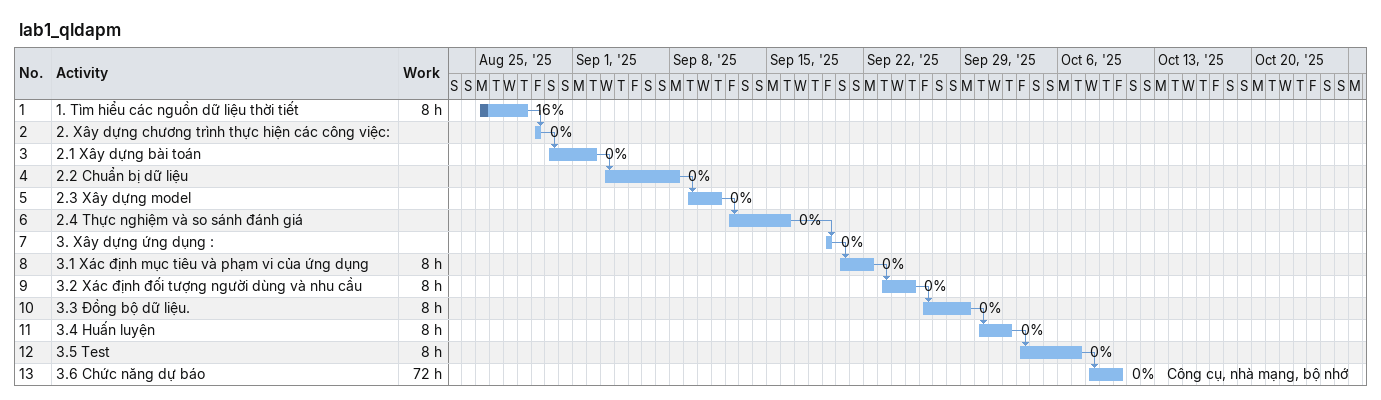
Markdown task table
lab1_qldapm

| ID | Task | Start | Finish | Predecessors | Resources | % complete | Work (h) |
|---|---|---|---|---|---|---|---|
| 1 | 1. Tìm hiểu các nguồn dữ liệu thời tiết | 2025-08-25 | 2025-08-28 |  |  | 16 | 8 |
| 2 | 2. Xây dựng chương trình thực hiện các công việc: | 2025-08-29 | 2025-08-29 | 1 |  | 0 |  |
| 3 | 2.1 Xây dựng bài toán | 2025-08-30 | 2025-09-02 | 2 |  | 0 |  |
| 4 | 2.2 Chuẩn bị dữ liệu | 2025-09-03 | 2025-09-08 | 3 |  | 0 |  |
| 5 | 2.3 Xây dựng model | 2025-09-09 | 2025-09-11 | 4 |  | 0 |  |
| 6 | 2.4 Thực nghiệm và so sánh đánh giá | 2025-09-12 | 2025-09-16 | 5 |  | 0 |  |
| 7 | 3. Xây dựng ứng dụng : | 2025-09-19 | 2025-09-19 | 6 |  | 0 |  |
| 8 | 3.1 Xác định mục tiêu và phạm vi của ứng dụng | 2025-09-20 | 2025-09-22 | 7 |  | 0 | 8 |
| 9 | 3.2 Xác định đối tượng người dùng và nhu cầu | 2025-09-23 | 2025-09-25 | 8 |  | 0 | 8 |
| 10 | 3.3 Đồng bộ dữ liệu. | 2025-09-26 | 2025-09-29 | 9 |  | 0 | 8 |
| 11 | 3.4 Huấn luyện | 2025-09-30 | 2025-10-02 | 10 |  | 0 | 8 |
| 12 | 3.5 Test | 2025-10-03 | 2025-10-07 | 11 |  | 0 | 8 |
| 13 | 3.6 Chức năng dự báo | 2025-10-08 | 2025-10-10 | 12 | Công cụ, nhà mạng, bộ nhớ | 0 | 72 |
